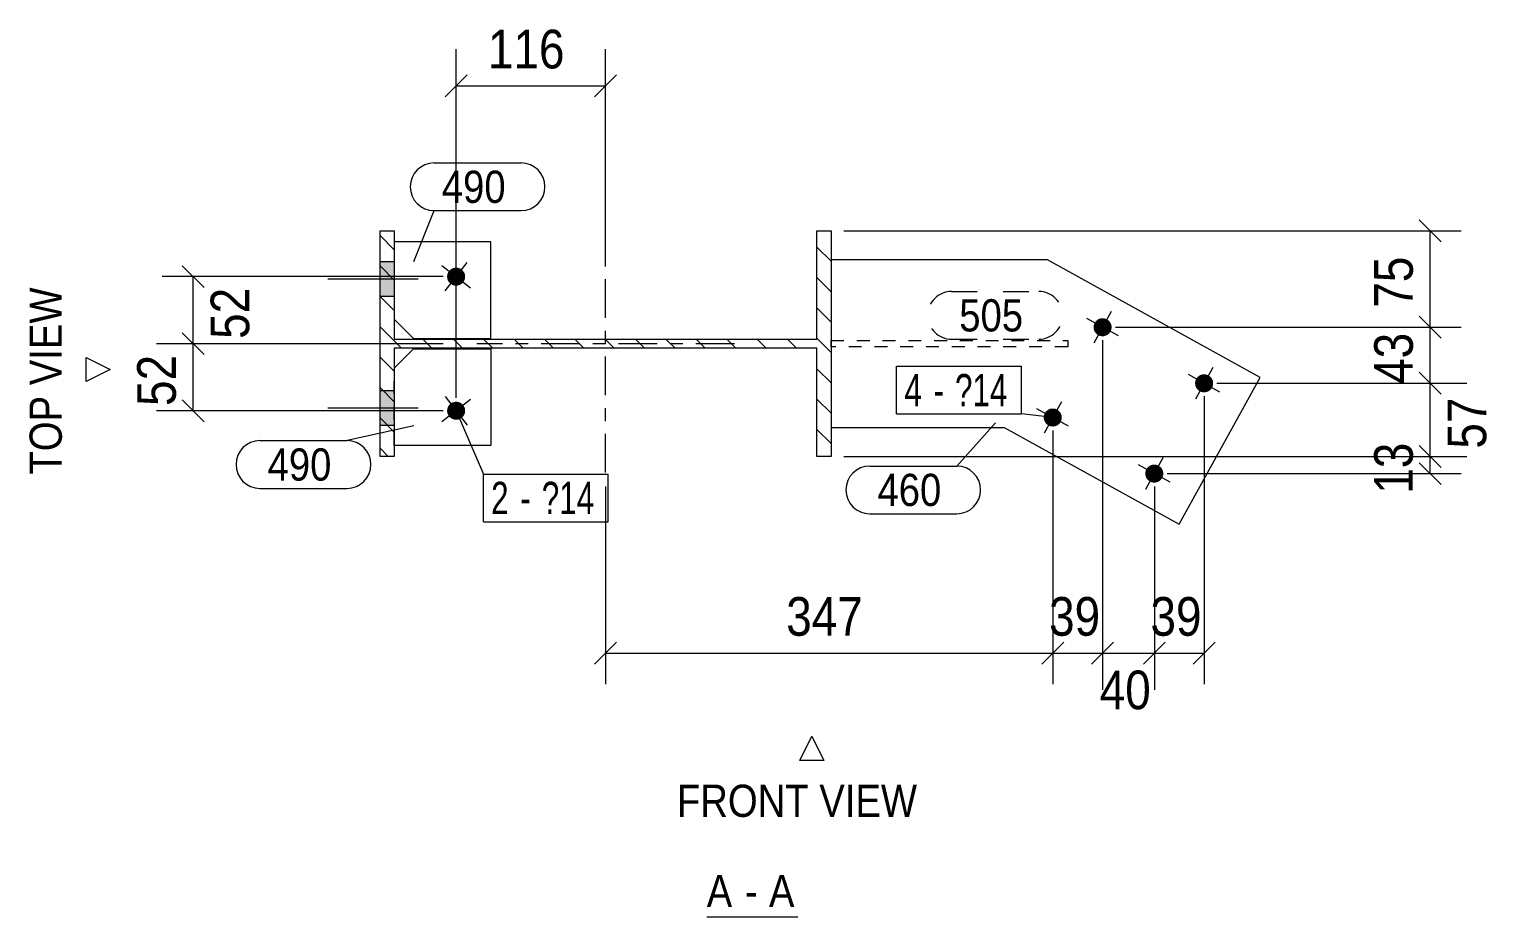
# Model space of a CAD drawing. Header units: millimetres. Extents: x 2 to 579, y 1 to 405.
# Drawn here: x 334.1 to 447.2, y 165.6 to 234.4 of the extents above; entities that cross this region are included whole.
import ezdxf

# ---------------------------------------------------------------- set-up
doc = ezdxf.new("R2010")
doc.units = ezdxf.units.MM
for name, pattern in [('XKITLINE00', [0]), ('XKITLINE01', [4, 1, -1, 1, -1]), ('XKITLINE02', [4, 2, -2]), ('XKITLINE03', [6, 3, -1, 1, -1])]:
    doc.linetypes.add(name, pattern=pattern)
for name, color, linetype, lineweight in [('Bolt', 3, 'Continuous', 0), ('BoltMark', 7, 'Continuous', 0), ('Dimensions', 7, 'Continuous', 0), ('OtherObjectType', 7, 'Continuous', 0), ('Part', 2, 'Continuous', 0), ('PartMark', 7, 'Continuous', 0)]:
    doc.layers.add(name, color=color, linetype=linetype, lineweight=lineweight)
doc.styles.add('ARIAL', font='ARIAL.TTF')
doc.styles.add('ARIAL_NARROW', font='ARIALN.TTF')

# ---------------------------------------------------------------- blocks, each defined once
blk = doc.blocks.new('*A1')
at = {"layer": 'Part', "color": 7, "linetype": 'XKITLINE00', "lineweight": 0}
for p, q in [((362.4, 217.34), (361.3, 218.44)), ((396.3, 218.8), (396.3, 218.8)), ((396.3, 218.8), (396.3, 218.8)), ((396.3, 216.44), (395.2, 217.54)), ((362.4, 214.98), (361.3, 216.08)), ((396.3, 214.08), (395.2, 215.18)), ((362.4, 212.62), (361.3, 213.72)), ((396.3, 211.73), (395.2, 212.83)), ((362.97, 209.7), (361.3, 211.37)), ((396.3, 209.37), (395.2, 210.47)), ((365.33, 209.7), (364.63, 210.4)), ((367.69, 209.7), (366.99, 210.4)), ((370.04, 209.7), (369.34, 210.4)), ((372.4, 209.7), (371.7, 210.4)), ((374.76, 209.7), (374.06, 210.4)), ((377.12, 209.7), (376.42, 210.4)), ((379.47, 209.7), (378.77, 210.4)), ((381.83, 209.7), (381.13, 210.4)), ((384.19, 209.7), (383.49, 210.4)), ((386.54, 209.7), (385.84, 210.4)), ((388.9, 209.7), (388.2, 210.4)), ((391.26, 209.7), (390.56, 210.4)), ((393.62, 209.7), (392.92, 210.4)), ((362.4, 207.91), (361.3, 209.01)), ((396.3, 207.01), (395.2, 208.11)), ((362.4, 205.55), (361.3, 206.65)), ((396.3, 204.66), (395.2, 205.76)), ((362.4, 203.2), (361.3, 204.3)), ((396.3, 202.3), (395.2, 203.4)), ((361.94, 201.3), (361.3, 201.94))]:
    blk.add_line(p, q, dxfattribs=at)
blk = doc.blocks.new('*A47')
at = {"layer": 'Bolt'}
for points in [[(362.4, 213.7), (361.3, 213.7), (361.3, 216.4), (362.4, 216.4)], [(362.4, 203.7), (361.3, 203.7), (361.3, 206.4), (362.4, 206.4)]]:
    blk.add_hatch(color=3, dxfattribs=at).paths.add_polyline_path(points, flags=17)
at = {"layer": 'Bolt', "color": 3, "linetype": 'XKITLINE00', "lineweight": 0}
for p, q in [((362.4, 216.4), (361.3, 216.4)), ((364.25, 215.05), (357.25, 215.05)), ((362.4, 213.7), (361.3, 213.7)), ((362.4, 206.4), (361.3, 206.4)), ((364.25, 205.05), (357.25, 205.05)), ((362.4, 203.7), (361.3, 203.7))]:
    blk.add_line(p, q, dxfattribs=at)
blk = doc.blocks.new('*A48')
at = {"layer": 'Bolt'}
blk.add_hatch(color=3, dxfattribs=at).paths.add_polyline_path([(366.67, 215.71), (366.7, 215.73), (366.72, 215.76), (366.75, 215.78), (366.77, 215.8), (366.8, 215.82), (366.83, 215.84), (366.86, 215.86), (366.89, 215.87), (366.92, 215.89), (366.95, 215.9), (366.98, 215.91), (367.02, 215.92), (367.05, 215.93), (367.08, 215.94), (367.12, 215.94), (367.15, 215.95), (367.18, 215.95), (367.22, 215.95), (367.25, 215.95), (367.29, 215.94), (367.32, 215.94), (367.36, 215.93), (367.39, 215.92), (367.42, 215.91), (367.45, 215.9), (367.49, 215.89), (367.52, 215.88), (367.55, 215.86), (367.58, 215.84), (367.61, 215.82), (367.63, 215.8), (367.66, 215.78), (367.68, 215.76), (367.71, 215.73), (367.73, 215.71), (367.75, 215.68), (367.77, 215.65), (367.79, 215.62), (367.81, 215.6), (367.83, 215.57), (367.84, 215.53), (367.86, 215.5), (367.87, 215.47), (367.88, 215.44), (367.89, 215.4), (367.89, 215.37), (367.9, 215.34), (367.9, 215.3), (367.9, 215.27), (367.9, 215.23), (367.9, 215.2), (367.9, 215.16), (367.89, 215.13), (367.89, 215.1), (367.88, 215.06), (367.87, 215.03), (367.86, 215), (367.84, 214.97), (367.83, 214.94), (367.81, 214.91), (367.8, 214.88), (367.78, 214.85), (367.76, 214.82), (367.73, 214.79), (367.71, 214.77), (367.69, 214.74), (367.66, 214.72), (367.63, 214.7), (367.61, 214.68), (367.58, 214.66), (367.55, 214.64), (367.52, 214.62), (367.49, 214.61), (367.46, 214.6), (367.42, 214.59), (367.39, 214.58), (367.36, 214.57), (367.32, 214.56), (367.29, 214.55), (367.26, 214.55), (367.22, 214.55), (367.19, 214.55), (367.15, 214.55), (367.12, 214.55), (367.08, 214.56), (367.05, 214.57), (367.02, 214.57), (366.98, 214.58), (366.95, 214.6), (366.92, 214.61), (366.89, 214.62), (366.86, 214.64), (366.83, 214.66), (366.8, 214.68), (366.77, 214.7), (366.75, 214.72), (366.72, 214.74), (366.7, 214.77), (366.67, 214.79), (366.65, 214.82), (366.63, 214.85), (366.61, 214.87), (366.59, 214.9), (366.58, 214.93), (366.56, 214.96), (366.55, 215), (366.54, 215.03), (366.53, 215.06), (366.52, 215.09), (366.51, 215.13), (366.51, 215.16), (366.51, 215.2), (366.5, 215.23), (366.5, 215.27), (366.5, 215.3), (366.51, 215.33), (366.51, 215.37), (366.52, 215.4), (366.53, 215.43), (366.54, 215.47), (366.55, 215.5), (366.56, 215.53), (366.58, 215.56), (366.59, 215.59), (366.61, 215.62), (366.63, 215.65), (366.65, 215.68)], flags=17)
at = {"layer": 'Bolt', "color": 3, "linetype": 'XKITLINE00', "lineweight": 0}
for p, q in [((366.1, 216.11), (368.31, 214.39)), ((366.34, 214.14), (368.06, 216.35))]:
    blk.add_line(p, q, dxfattribs=at)
blk = doc.blocks.new('*A49')
at = {"layer": 'Bolt'}
blk.add_hatch(color=3, dxfattribs=at).paths.add_polyline_path([(367.78, 205.25), (367.8, 205.22), (367.81, 205.19), (367.83, 205.16), (367.84, 205.13), (367.86, 205.1), (367.87, 205.07), (367.88, 205.03), (367.89, 205), (367.89, 204.97), (367.9, 204.93), (367.9, 204.9), (367.9, 204.87), (367.9, 204.83), (367.9, 204.8), (367.9, 204.76), (367.89, 204.73), (367.89, 204.69), (367.88, 204.66), (367.87, 204.63), (367.86, 204.6), (367.84, 204.56), (367.83, 204.53), (367.81, 204.5), (367.79, 204.47), (367.77, 204.45), (367.75, 204.42), (367.73, 204.39), (367.71, 204.37), (367.68, 204.34), (367.66, 204.32), (367.63, 204.3), (367.61, 204.28), (367.58, 204.26), (367.55, 204.24), (367.52, 204.22), (367.49, 204.21), (367.45, 204.2), (367.42, 204.18), (367.39, 204.17), (367.36, 204.17), (367.32, 204.16), (367.29, 204.15), (367.25, 204.15), (367.22, 204.15), (367.18, 204.15), (367.15, 204.15), (367.12, 204.15), (367.08, 204.16), (367.05, 204.17), (367.02, 204.18), (366.98, 204.19), (366.95, 204.2), (366.92, 204.21), (366.89, 204.22), (366.86, 204.24), (366.83, 204.26), (366.8, 204.28), (366.77, 204.3), (366.75, 204.32), (366.72, 204.34), (366.7, 204.37), (366.67, 204.39), (366.65, 204.42), (366.63, 204.45), (366.61, 204.48), (366.59, 204.51), (366.58, 204.54), (366.56, 204.57), (366.55, 204.6), (366.54, 204.63), (366.53, 204.66), (366.52, 204.7), (366.51, 204.73), (366.51, 204.76), (366.5, 204.8), (366.5, 204.83), (366.5, 204.87), (366.51, 204.9), (366.51, 204.94), (366.51, 204.97), (366.52, 205), (366.53, 205.04), (366.54, 205.07), (366.55, 205.1), (366.56, 205.13), (366.58, 205.17), (366.59, 205.2), (366.61, 205.22), (366.63, 205.25), (366.65, 205.28), (366.67, 205.31), (366.7, 205.33), (366.72, 205.36), (366.75, 205.38), (366.77, 205.4), (366.8, 205.42), (366.83, 205.44), (366.86, 205.46), (366.89, 205.48), (366.92, 205.49), (366.95, 205.5), (366.98, 205.51), (367.02, 205.52), (367.05, 205.53), (367.08, 205.54), (367.12, 205.54), (367.15, 205.55), (367.19, 205.55), (367.22, 205.55), (367.26, 205.55), (367.29, 205.54), (367.32, 205.54), (367.36, 205.53), (367.39, 205.52), (367.42, 205.51), (367.46, 205.5), (367.49, 205.49), (367.52, 205.47), (367.55, 205.46), (367.58, 205.44), (367.61, 205.42), (367.63, 205.4), (367.66, 205.38), (367.69, 205.36), (367.71, 205.33), (367.73, 205.31), (367.76, 205.28)], flags=17)
at = {"layer": 'Bolt', "color": 3, "linetype": 'XKITLINE00', "lineweight": 0}
for p, q in [((366.34, 205.95), (368.06, 203.74)), ((368.31, 205.71), (366.1, 203.99))]:
    blk.add_line(p, q, dxfattribs=at)
blk = doc.blocks.new('*A50')
at = {"layer": 'Bolt'}
for points in [[(417.01, 210.73), (416.98, 210.75), (416.95, 210.77), (416.92, 210.79), (416.9, 210.82), (416.87, 210.84), (416.85, 210.87), (416.83, 210.89), (416.81, 210.92), (416.79, 210.95), (416.77, 210.98), (416.75, 211.01), (416.74, 211.04), (416.72, 211.07), (416.71, 211.1), (416.7, 211.13), (416.69, 211.17), (416.69, 211.2), (416.68, 211.23), (416.68, 211.27), (416.67, 211.3), (416.67, 211.34), (416.67, 211.37), (416.68, 211.41), (416.68, 211.44), (416.69, 211.47), (416.7, 211.51), (416.71, 211.54), (416.72, 211.57), (416.73, 211.6), (416.74, 211.64), (416.76, 211.67), (416.78, 211.7), (416.8, 211.72), (416.82, 211.75), (416.84, 211.78), (416.86, 211.81), (416.89, 211.83), (416.91, 211.85), (416.94, 211.88), (416.96, 211.9), (416.99, 211.92), (417.02, 211.93), (417.05, 211.95), (417.08, 211.97), (417.11, 211.98), (417.15, 211.99), (417.18, 212), (417.21, 212.01), (417.25, 212.02), (417.28, 212.02), (417.31, 212.03), (417.35, 212.03), (417.38, 212.03), (417.42, 212.03), (417.45, 212.02), (417.49, 212.02), (417.52, 212.01), (417.55, 212), (417.59, 212), (417.62, 211.98), (417.65, 211.97), (417.68, 211.96), (417.71, 211.94), (417.74, 211.92), (417.77, 211.91), (417.8, 211.88), (417.82, 211.86), (417.85, 211.84), (417.87, 211.82), (417.9, 211.79), (417.92, 211.77), (417.94, 211.74), (417.96, 211.71), (417.98, 211.68), (418, 211.65), (418.01, 211.62), (418.02, 211.59), (418.04, 211.56), (418.05, 211.52), (418.05, 211.49), (418.06, 211.46), (418.07, 211.42), (418.07, 211.39), (418.07, 211.35), (418.07, 211.32), (418.07, 211.28), (418.07, 211.25), (418.06, 211.22), (418.06, 211.18), (418.05, 211.15), (418.04, 211.12), (418.03, 211.08), (418.02, 211.05), (418, 211.02), (417.99, 210.99), (417.97, 210.96), (417.95, 210.93), (417.93, 210.9), (417.91, 210.88), (417.89, 210.85), (417.86, 210.83), (417.84, 210.8), (417.81, 210.78), (417.78, 210.76), (417.75, 210.74), (417.73, 210.72), (417.69, 210.71), (417.66, 210.69), (417.63, 210.68), (417.6, 210.67), (417.57, 210.66), (417.53, 210.65), (417.5, 210.64), (417.47, 210.63), (417.43, 210.63), (417.4, 210.63), (417.36, 210.63), (417.33, 210.63), (417.3, 210.63), (417.26, 210.64), (417.23, 210.64), (417.19, 210.65), (417.16, 210.66), (417.13, 210.67), (417.1, 210.69), (417.07, 210.7), (417.04, 210.72)], [(424.88, 206.38), (424.86, 206.4), (424.83, 206.42), (424.8, 206.44), (424.78, 206.47), (424.75, 206.49), (424.73, 206.52), (424.71, 206.54), (424.68, 206.57), (424.67, 206.6), (424.65, 206.63), (424.63, 206.66), (424.62, 206.69), (424.6, 206.72), (424.59, 206.75), (424.58, 206.78), (424.57, 206.82), (424.56, 206.85), (424.56, 206.89), (424.56, 206.92), (424.55, 206.95), (424.55, 206.99), (424.55, 207.02), (424.56, 207.06), (424.56, 207.09), (424.57, 207.12), (424.58, 207.16), (424.59, 207.19), (424.6, 207.22), (424.61, 207.26), (424.62, 207.29), (424.64, 207.32), (424.66, 207.35), (424.68, 207.38), (424.7, 207.4), (424.72, 207.43), (424.74, 207.46), (424.76, 207.48), (424.79, 207.5), (424.82, 207.53), (424.84, 207.55), (424.87, 207.57), (424.9, 207.58), (424.93, 207.6), (424.96, 207.62), (424.99, 207.63), (425.03, 207.64), (425.06, 207.65), (425.09, 207.66), (425.13, 207.67), (425.16, 207.67), (425.19, 207.68), (425.23, 207.68), (425.26, 207.68), (425.3, 207.68), (425.33, 207.67), (425.36, 207.67), (425.4, 207.66), (425.43, 207.66), (425.46, 207.65), (425.5, 207.63), (425.53, 207.62), (425.56, 207.61), (425.59, 207.59), (425.62, 207.57), (425.65, 207.56), (425.68, 207.54), (425.7, 207.51), (425.73, 207.49), (425.75, 207.47), (425.78, 207.44), (425.8, 207.42), (425.82, 207.39), (425.84, 207.36), (425.86, 207.33), (425.87, 207.3), (425.89, 207.27), (425.9, 207.24), (425.91, 207.21), (425.93, 207.17), (425.93, 207.14), (425.94, 207.11), (425.95, 207.07), (425.95, 207.04), (425.95, 207), (425.95, 206.97), (425.95, 206.94), (425.95, 206.9), (425.94, 206.87), (425.94, 206.83), (425.93, 206.8), (425.92, 206.77), (425.91, 206.73), (425.9, 206.7), (425.88, 206.67), (425.87, 206.64), (425.85, 206.61), (425.83, 206.58), (425.81, 206.55), (425.79, 206.53), (425.76, 206.5), (425.74, 206.48), (425.72, 206.45), (425.69, 206.43), (425.66, 206.41), (425.63, 206.39), (425.6, 206.37), (425.57, 206.36), (425.54, 206.34), (425.51, 206.33), (425.48, 206.32), (425.45, 206.31), (425.41, 206.3), (425.38, 206.29), (425.35, 206.29), (425.31, 206.28), (425.28, 206.28), (425.24, 206.28), (425.21, 206.28), (425.17, 206.28), (425.14, 206.29), (425.11, 206.29), (425.07, 206.3), (425.04, 206.31), (425.01, 206.32), (424.98, 206.34), (424.94, 206.35), (424.91, 206.37)], [(413.14, 203.73), (413.11, 203.75), (413.08, 203.77), (413.06, 203.79), (413.03, 203.81), (413.01, 203.84), (412.98, 203.86), (412.96, 203.89), (412.94, 203.92), (412.92, 203.94), (412.9, 203.97), (412.89, 204), (412.87, 204.03), (412.86, 204.07), (412.85, 204.1), (412.83, 204.13), (412.83, 204.16), (412.82, 204.2), (412.81, 204.23), (412.81, 204.27), (412.81, 204.3), (412.81, 204.33), (412.81, 204.37), (412.81, 204.4), (412.82, 204.44), (412.82, 204.47), (412.83, 204.5), (412.84, 204.54), (412.85, 204.57), (412.86, 204.6), (412.88, 204.63), (412.89, 204.66), (412.91, 204.69), (412.93, 204.72), (412.95, 204.75), (412.97, 204.78), (413, 204.8), (413.02, 204.83), (413.04, 204.85), (413.07, 204.87), (413.1, 204.89), (413.13, 204.91), (413.16, 204.93), (413.19, 204.95), (413.22, 204.96), (413.25, 204.97), (413.28, 204.99), (413.31, 205), (413.35, 205.01), (413.38, 205.01), (413.41, 205.02), (413.45, 205.02), (413.48, 205.02), (413.52, 205.02), (413.55, 205.02), (413.59, 205.02), (413.62, 205.02), (413.65, 205.01), (413.69, 205), (413.72, 204.99), (413.75, 204.98), (413.78, 204.97), (413.82, 204.95), (413.85, 204.94), (413.88, 204.92), (413.9, 204.9), (413.93, 204.88), (413.96, 204.86), (413.98, 204.84), (414.01, 204.81), (414.03, 204.79), (414.05, 204.76), (414.08, 204.73), (414.09, 204.71), (414.11, 204.68), (414.13, 204.65), (414.14, 204.62), (414.16, 204.58), (414.17, 204.55), (414.18, 204.52), (414.19, 204.49), (414.2, 204.45), (414.2, 204.42), (414.2, 204.38), (414.21, 204.35), (414.21, 204.31), (414.21, 204.28), (414.2, 204.25), (414.2, 204.21), (414.19, 204.18), (414.18, 204.15), (414.17, 204.11), (414.16, 204.08), (414.15, 204.05), (414.14, 204.02), (414.12, 203.99), (414.1, 203.96), (414.08, 203.93), (414.06, 203.9), (414.04, 203.87), (414.02, 203.85), (414, 203.82), (413.97, 203.8), (413.94, 203.78), (413.92, 203.76), (413.89, 203.74), (413.86, 203.72), (413.83, 203.7), (413.8, 203.69), (413.77, 203.67), (413.73, 203.66), (413.7, 203.65), (413.67, 203.64), (413.63, 203.64), (413.6, 203.63), (413.57, 203.63), (413.53, 203.62), (413.5, 203.62), (413.46, 203.63), (413.43, 203.63), (413.4, 203.63), (413.36, 203.64), (413.33, 203.65), (413.3, 203.66), (413.26, 203.67), (413.23, 203.68), (413.2, 203.7), (413.17, 203.71)], [(421.02, 199.38), (420.99, 199.4), (420.96, 199.42), (420.94, 199.44), (420.91, 199.46), (420.89, 199.49), (420.86, 199.51), (420.84, 199.54), (420.82, 199.57), (420.8, 199.59), (420.78, 199.62), (420.76, 199.65), (420.75, 199.68), (420.74, 199.72), (420.72, 199.75), (420.71, 199.78), (420.71, 199.81), (420.7, 199.85), (420.69, 199.88), (420.69, 199.92), (420.69, 199.95), (420.69, 199.98), (420.69, 200.02), (420.69, 200.05), (420.7, 200.09), (420.7, 200.12), (420.71, 200.15), (420.72, 200.19), (420.73, 200.22), (420.74, 200.25), (420.76, 200.28), (420.77, 200.31), (420.79, 200.34), (420.81, 200.37), (420.83, 200.4), (420.85, 200.43), (420.87, 200.45), (420.9, 200.48), (420.92, 200.5), (420.95, 200.52), (420.98, 200.54), (421.01, 200.56), (421.03, 200.58), (421.07, 200.6), (421.1, 200.61), (421.13, 200.63), (421.16, 200.64), (421.19, 200.65), (421.23, 200.66), (421.26, 200.66), (421.29, 200.67), (421.33, 200.67), (421.36, 200.67), (421.4, 200.68), (421.43, 200.67), (421.46, 200.67), (421.5, 200.67), (421.53, 200.66), (421.57, 200.65), (421.6, 200.64), (421.63, 200.63), (421.66, 200.62), (421.69, 200.6), (421.72, 200.59), (421.75, 200.57), (421.78, 200.55), (421.81, 200.53), (421.84, 200.51), (421.86, 200.49), (421.89, 200.46), (421.91, 200.44), (421.93, 200.41), (421.95, 200.38), (421.97, 200.36), (421.99, 200.33), (422.01, 200.3), (422.02, 200.27), (422.04, 200.23), (422.05, 200.2), (422.06, 200.17), (422.07, 200.14), (422.07, 200.1), (422.08, 200.07), (422.08, 200.03), (422.09, 200), (422.09, 199.97), (422.09, 199.93), (422.08, 199.9), (422.08, 199.86), (422.07, 199.83), (422.06, 199.8), (422.05, 199.76), (422.04, 199.73), (422.03, 199.7), (422.02, 199.67), (422, 199.64), (421.98, 199.61), (421.96, 199.58), (421.94, 199.55), (421.92, 199.52), (421.9, 199.5), (421.87, 199.47), (421.85, 199.45), (421.82, 199.43), (421.8, 199.41), (421.77, 199.39), (421.74, 199.37), (421.71, 199.35), (421.68, 199.34), (421.65, 199.32), (421.61, 199.31), (421.58, 199.3), (421.55, 199.29), (421.51, 199.29), (421.48, 199.28), (421.45, 199.28), (421.41, 199.28), (421.38, 199.28), (421.34, 199.28), (421.31, 199.28), (421.27, 199.28), (421.24, 199.29), (421.21, 199.3), (421.17, 199.31), (421.14, 199.32), (421.11, 199.33), (421.08, 199.35), (421.05, 199.36)]]:
    blk.add_hatch(color=3, dxfattribs=at).paths.add_polyline_path(points, flags=17)
at = {"layer": 'Bolt', "color": 3, "linetype": 'XKITLINE00', "lineweight": 0}
for p, q in [((418.6, 210.65), (416.15, 212)), ((418.05, 212.55), (416.7, 210.1)), ((425.93, 208.2), (424.58, 205.75)), ((426.48, 206.3), (424.03, 207.66)), ((414.73, 203.65), (412.28, 205)), ((414.18, 205.55), (412.83, 203.1)), ((422.61, 199.3), (420.16, 200.65)), ((422.06, 201.2), (420.71, 198.75))]:
    blk.add_line(p, q, dxfattribs=at)
blk = doc.blocks.new('*A51')
at = {"layer": 'Part', "color": 7, "linetype": 'XKITLINE03', "lineweight": 0}
for p, q in [((378.8, 200.05), (378.8, 220.05)), ((388.8, 210.05), (368.8, 210.05))]:
    blk.add_line(p, q, dxfattribs=at)
at = {"layer": 'Part', "color": 2, "linetype": 'XKITLINE00', "lineweight": 0}
for p, q in [((361.3, 201.3), (361.3, 218.8)), ((361.3, 218.8), (362.4, 218.8)), ((362.4, 218.8), (362.4, 210.4)), ((395.2, 210.4), (395.2, 218.8)), ((395.2, 218.8), (396.3, 218.8)), ((396.3, 218.8), (396.3, 201.3)), ((362.4, 210.4), (395.2, 210.4)), ((395.2, 209.7), (362.4, 209.7)), ((362.4, 209.7), (362.4, 201.3)), ((395.2, 201.3), (395.2, 209.7)), ((362.4, 201.3), (361.3, 201.3)), ((396.3, 201.3), (395.2, 201.3))]:
    blk.add_line(p, q, dxfattribs=at)
blk = doc.blocks.new('*A52')
at = {"layer": 'Part', "color": 2, "linetype": 'XKITLINE00', "lineweight": 0}
for p, q in [((369.9, 217.95), (362.4, 217.95)), ((369.9, 210.45), (369.9, 217.95)), ((362.4, 211.95), (363.9, 210.45)), ((363.9, 210.45), (369.9, 210.45))]:
    blk.add_line(p, q, dxfattribs=at)
at = {"layer": 'Part', "color": 7, "linetype": 'XKITLINE01', "lineweight": 0}
blk.add_line((362.4, 217.95), (362.4, 211.95), dxfattribs=at)
blk = doc.blocks.new('*A53')
at = {"layer": 'Part', "color": 2, "linetype": 'XKITLINE00', "lineweight": 0}
for p, q in [((362.4, 208.15), (363.9, 209.65)), ((363.9, 209.65), (369.9, 209.65)), ((369.9, 209.65), (369.9, 202.15)), ((369.9, 202.15), (362.4, 202.15))]:
    blk.add_line(p, q, dxfattribs=at)
at = {"layer": 'Part', "color": 7, "linetype": 'XKITLINE01', "lineweight": 0}
blk.add_line((362.4, 202.15), (362.4, 208.15), dxfattribs=at)
blk = doc.blocks.new('*A54')
at = {"layer": 'Part', "color": 7, "linetype": 'XKITLINE01', "lineweight": 0}
for p, q in [((396.3, 209.8), (396.3, 210.3)), ((396.3, 210.3), (396.3, 210.3)), ((396.3, 210.3), (414.67, 210.3)), ((414.67, 209.8), (396.3, 209.8)), ((414.67, 210.3), (414.67, 209.8))]:
    blk.add_line(p, q, dxfattribs=at)
blk = doc.blocks.new('*A55')
at = {"layer": 'Part', "color": 2, "linetype": 'XKITLINE00', "lineweight": 0}
for p, q in [((413.09, 216.55), (396.3, 216.55)), ((429.61, 207.43), (413.09, 216.55)), ((423.33, 196.05), (429.61, 207.43)), ((396.3, 203.55), (409.74, 203.55)), ((409.74, 203.55), (423.33, 196.05))]:
    blk.add_line(p, q, dxfattribs=at)
at = {"layer": 'Part', "color": 7, "linetype": 'XKITLINE01', "lineweight": 0}
blk.add_line((396.3, 216.55), (396.3, 203.55), dxfattribs=at)
blk = doc.blocks.new('*A157')
at = {"layer": 'Dimensions', "color": 7, "linetype": 'XKITLINE00', "lineweight": 0}
for p, q in [((441.95, 202.15), (443.65, 200.45)), ((397.3, 201.3), (445.2, 201.3)), ((441.95, 200.82), (443.65, 199.13)), ((442.8, 199.98), (442.8, 201.3)), ((422.39, 199.98), (445.2, 199.98))]:
    blk.add_line(p, q, dxfattribs=at)
at = {"layer": 'Dimensions', "color": 3}
for p in [(442.8, 201.3), (442.8, 199.98)]:
    blk.add_point(p, dxfattribs=at)
at = {"layer": 'Dimensions', "color": 3, "style": 'ARIAL', "width": 0.85}
blk.add_text('13', height=3, rotation=90.0002, dxfattribs=at).set_placement((441.45, 198.41))
blk = doc.blocks.new('*A158')
at = {"layer": 'Dimensions', "color": 7, "linetype": 'XKITLINE00', "lineweight": 0}
for p, q in [((441.95, 207.83), (443.65, 206.13)), ((426.25, 206.98), (445.65, 206.98)), ((442.8, 201.3), (442.8, 206.98)), ((441.95, 202.15), (443.65, 200.45)), ((397.3, 201.3), (445.65, 201.3))]:
    blk.add_line(p, q, dxfattribs=at)
at = {"layer": 'Dimensions', "color": 3}
for p in [(442.8, 206.98), (442.8, 201.3)]:
    blk.add_point(p, dxfattribs=at)
at = {"layer": 'Dimensions', "color": 3, "style": 'ARIAL', "width": 0.85}
blk.add_text('57', height=3, rotation=90.0002, dxfattribs=at).set_placement((447.15, 201.91))
blk = doc.blocks.new('*A159')
at = {"layer": 'Dimensions', "color": 7, "linetype": 'XKITLINE00', "lineweight": 0}
for p, q in [((441.95, 212.18), (443.65, 210.48)), ((418.37, 211.33), (445.2, 211.33)), ((442.8, 206.98), (442.8, 211.33)), ((441.95, 207.83), (443.65, 206.13)), ((426.25, 206.98), (445.2, 206.98))]:
    blk.add_line(p, q, dxfattribs=at)
at = {"layer": 'Dimensions', "color": 3}
for p in [(442.8, 211.33), (442.8, 206.98)]:
    blk.add_point(p, dxfattribs=at)
at = {"layer": 'Dimensions', "color": 3, "style": 'ARIAL', "width": 0.85}
blk.add_text('43', height=3, rotation=90.0002, dxfattribs=at).set_placement((441.45, 206.93))
blk = doc.blocks.new('*A160')
at = {"layer": 'Dimensions', "color": 7, "linetype": 'XKITLINE00', "lineweight": 0}
for p, q in [((441.95, 219.65), (443.65, 217.95)), ((397.3, 218.8), (445.2, 218.8)), ((442.8, 211.33), (442.8, 218.8)), ((441.95, 212.18), (443.65, 210.48)), ((418.37, 211.33), (445.2, 211.33))]:
    blk.add_line(p, q, dxfattribs=at)
at = {"layer": 'Dimensions', "color": 3}
for p in [(442.8, 218.8), (442.8, 211.33)]:
    blk.add_point(p, dxfattribs=at)
at = {"layer": 'Dimensions', "color": 3, "style": 'ARIAL', "width": 0.85}
blk.add_text('75', height=3, rotation=90.0002, dxfattribs=at).set_placement((441.45, 212.84))
blk = doc.blocks.new('*A161')
at = {"layer": 'Dimensions', "color": 7, "linetype": 'XKITLINE00', "lineweight": 0}
for p, q in [((413.51, 203.32), (413.51, 183.65)), ((378.8, 198.98), (378.8, 183.65)), ((379.65, 186.9), (377.95, 185.2)), ((414.36, 186.9), (412.66, 185.2)), ((378.8, 186.05), (413.51, 186.05))]:
    blk.add_line(p, q, dxfattribs=at)
at = {"layer": 'Dimensions', "color": 3}
for p in [(378.8, 186.05), (413.51, 186.05)]:
    blk.add_point(p, dxfattribs=at)
at = {"layer": 'Dimensions', "color": 3, "style": 'ARIAL', "width": 0.85}
blk.add_text('347', height=3, dxfattribs=at).set_placement((392.82, 187.4))
blk = doc.blocks.new('*A162')
at = {"layer": 'Dimensions', "color": 7, "linetype": 'XKITLINE00', "lineweight": 0}
for p, q in [((417.37, 210.33), (417.37, 183.65)), ((413.51, 203.32), (413.51, 183.65)), ((414.36, 186.9), (412.66, 185.2)), ((418.22, 186.9), (416.52, 185.2)), ((413.51, 186.05), (417.37, 186.05))]:
    blk.add_line(p, q, dxfattribs=at)
at = {"layer": 'Dimensions', "color": 3}
for p in [(413.51, 186.05), (417.37, 186.05)]:
    blk.add_point(p, dxfattribs=at)
at = {"layer": 'Dimensions', "color": 3, "style": 'ARIAL', "width": 0.85}
blk.add_text('39', height=3, dxfattribs=at).set_placement((413.22, 187.4))
blk = doc.blocks.new('*A163')
at = {"layer": 'Dimensions', "color": 7, "linetype": 'XKITLINE00', "lineweight": 0}
for p, q in [((417.37, 210.33), (417.37, 183.2)), ((421.39, 198.98), (421.39, 183.2)), ((418.22, 186.9), (416.52, 185.2)), ((422.24, 186.9), (420.54, 185.2)), ((417.37, 186.05), (421.39, 186.05))]:
    blk.add_line(p, q, dxfattribs=at)
at = {"layer": 'Dimensions', "color": 3}
for p in [(417.37, 186.05), (421.39, 186.05)]:
    blk.add_point(p, dxfattribs=at)
at = {"layer": 'Dimensions', "color": 3, "style": 'ARIAL', "width": 0.85}
blk.add_text('40', height=3, dxfattribs=at).set_placement((417.15, 181.7))
blk = doc.blocks.new('*A164')
at = {"layer": 'Dimensions', "color": 7, "linetype": 'XKITLINE00', "lineweight": 0}
for p, q in [((425.25, 205.98), (425.25, 183.65)), ((421.39, 198.98), (421.39, 183.65)), ((422.24, 186.9), (420.54, 185.2)), ((426.1, 186.9), (424.4, 185.2)), ((421.39, 186.05), (425.25, 186.05))]:
    blk.add_line(p, q, dxfattribs=at)
at = {"layer": 'Dimensions', "color": 3}
for p in [(421.39, 186.05), (425.25, 186.05)]:
    blk.add_point(p, dxfattribs=at)
at = {"layer": 'Dimensions', "color": 3, "style": 'ARIAL', "width": 0.85}
blk.add_text('39', height=3, dxfattribs=at).set_placement((421.09, 187.4))
blk = doc.blocks.new('*A165')
at = {"layer": 'Dimensions', "color": 7, "linetype": 'XKITLINE00', "lineweight": 0}
for p, q in [((367.2, 205.85), (367.2, 232.9)), ((378.8, 216.25), (378.8, 232.9)), ((368.05, 230.9), (366.35, 229.2)), ((379.65, 230.9), (377.95, 229.2)), ((367.2, 230.05), (378.8, 230.05))]:
    blk.add_line(p, q, dxfattribs=at)
at = {"layer": 'Dimensions', "color": 3}
for p in [(367.2, 230.05), (378.8, 230.05)]:
    blk.add_point(p, dxfattribs=at)
at = {"layer": 'Dimensions', "color": 3, "style": 'ARIAL', "width": 0.85}
blk.add_text('116', height=3, dxfattribs=at).set_placement((369.67, 231.4))
blk = doc.blocks.new('*A166')
at = {"layer": 'Dimensions', "color": 7, "linetype": 'XKITLINE00', "lineweight": 0}
for p, q in [((345.95, 210.9), (347.65, 209.2)), ((366.2, 210.05), (343.95, 210.05)), ((346.8, 204.85), (346.8, 210.05)), ((366.2, 204.85), (343.95, 204.85)), ((345.95, 205.7), (347.65, 204))]:
    blk.add_line(p, q, dxfattribs=at)
at = {"layer": 'Dimensions', "color": 3}
for p in [(346.8, 210.05), (346.8, 204.85)]:
    blk.add_point(p, dxfattribs=at)
at = {"layer": 'Dimensions', "color": 3, "style": 'ARIAL', "width": 0.85}
blk.add_text('52', height=3, rotation=90.0002, dxfattribs=at).set_placement((345.45, 205.22))
blk = doc.blocks.new('*A167')
at = {"layer": 'Dimensions', "color": 7, "linetype": 'XKITLINE00', "lineweight": 0}
for p, q in [((345.95, 216.1), (347.65, 214.4)), ((366.2, 215.25), (344.4, 215.25)), ((346.8, 210.05), (346.8, 215.25)), ((345.95, 210.9), (347.65, 209.2)), ((366.2, 210.05), (344.4, 210.05))]:
    blk.add_line(p, q, dxfattribs=at)
at = {"layer": 'Dimensions', "color": 3}
for p in [(346.8, 215.25), (346.8, 210.05)]:
    blk.add_point(p, dxfattribs=at)
at = {"layer": 'Dimensions', "color": 3, "style": 'ARIAL', "width": 0.85}
blk.add_text('52', height=3, rotation=90.0002, dxfattribs=at).set_placement((351.15, 210.42))
blk = doc.blocks.new('*A168')
at = {"layer": 'BoltMark', "color": 7, "linetype": 'XKITLINE00', "lineweight": 0}
for p, q in [((367.2, 204.85), (369.32, 199.94)), ((369.32, 199.94), (379.01, 199.94)), ((369.32, 196.24), (369.32, 199.94)), ((379.01, 196.24), (379.01, 199.94)), ((369.32, 196.24), (379.01, 196.24))]:
    blk.add_line(p, q, dxfattribs=at)
at = {"layer": 'BoltMark', "color": 3, "style": 'ARIAL_NARROW', "width": 0.85}
for s, p in [('2', (369.92, 196.84)), ('?14', (373.85, 196.84)), ('-', (372.19, 196.84))]:
    blk.add_text(s, height=2.5, dxfattribs=at).set_placement(p)
blk = doc.blocks.new('*A169')
at = {"layer": 'BoltMark', "color": 7, "linetype": 'XKITLINE00', "lineweight": 0}
for p, q in [((401.39, 208.3), (411.08, 208.3)), ((401.39, 204.6), (401.39, 208.3)), ((411.08, 204.6), (411.08, 208.3)), ((401.39, 204.6), (411.08, 204.6)), ((413.51, 204.32), (411.08, 204.6))]:
    blk.add_line(p, q, dxfattribs=at)
at = {"layer": 'BoltMark', "color": 3, "style": 'ARIAL_NARROW', "width": 0.85}
for s, p in [('4', (401.99, 205.2)), ('?14', (405.92, 205.2)), ('-', (404.26, 205.2))]:
    blk.add_text(s, height=2.5, dxfattribs=at).set_placement(p)
blk = doc.blocks.new('*A170')
at = {"layer": 'PartMark', "color": 7, "linetype": 'XKITLINE00', "lineweight": 0}
for p, q in [((409.06, 203.9), (406.06, 200.56)), ((399.3, 200.56), (406.06, 200.56)), ((399.3, 196.86), (406.06, 196.86))]:
    blk.add_line(p, q, dxfattribs=at)
for centre, start, end in [((399.3, 198.71), 90, 270), ((406.06, 198.71), 270, 90)]:
    blk.add_arc(centre, 1.85, start, end, dxfattribs=at)
at = {"layer": 'PartMark', "color": 3, "style": 'ARIAL', "width": 0.85}
blk.add_text('460', height=2.5, dxfattribs=at).set_placement((399.9, 197.46))
blk = doc.blocks.new('*A171')
at = {"layer": 'PartMark', "color": 7, "linetype": 'XKITLINE02', "lineweight": 0}
for p, q in [((405.65, 214.1), (412.42, 214.1)), ((405.65, 210.4), (412.42, 210.4))]:
    blk.add_line(p, q, dxfattribs=at)
for centre, start, end in [((405.65, 212.25), 90, 270), ((412.42, 212.25), 270, 90)]:
    blk.add_arc(centre, 1.85, start, end, dxfattribs=at)
at = {"layer": 'PartMark', "color": 3, "style": 'ARIAL', "width": 0.85}
blk.add_text('505', height=2.5, dxfattribs=at).set_placement((406.25, 211))
blk = doc.blocks.new('*A172')
at = {"layer": 'PartMark', "color": 7, "linetype": 'XKITLINE00', "lineweight": 0}
for p, q in [((363.93, 203.68), (358.74, 202.53)), ((351.97, 202.53), (358.74, 202.53)), ((351.97, 198.83), (358.74, 198.83))]:
    blk.add_line(p, q, dxfattribs=at)
for centre, start, end in [((351.97, 200.68), 90, 270), ((358.74, 200.68), 270, 90)]:
    blk.add_arc(centre, 1.85, start, end, dxfattribs=at)
at = {"layer": 'PartMark', "color": 3, "style": 'ARIAL', "width": 0.85}
blk.add_text('490', height=2.5, dxfattribs=at).set_placement((352.57, 199.43))
blk = doc.blocks.new('*A173')
at = {"layer": 'PartMark', "color": 7, "linetype": 'XKITLINE00', "lineweight": 0}
for p, q in [((365.49, 224.07), (372.25, 224.07)), ((363.93, 216.42), (365.49, 220.37)), ((365.49, 220.37), (372.25, 220.37))]:
    blk.add_line(p, q, dxfattribs=at)
for centre, start, end in [((365.49, 222.22), 90, 270), ((372.25, 222.22), 270, 90)]:
    blk.add_arc(centre, 1.85, start, end, dxfattribs=at)
at = {"layer": 'PartMark', "color": 3, "style": 'ARIAL', "width": 0.85}
blk.add_text('490', height=2.5, dxfattribs=at).set_placement((366.09, 220.97))
blk = doc.blocks.new('*A174')
at = {"layer": 'OtherObjectType', "color": 7, "linetype": 'XKITLINE00', "lineweight": 0}
for p, q in [((338.48, 207.11), (338.48, 208.99)), ((338.48, 208.99), (340.35, 208.05)), ((340.35, 208.05), (338.48, 207.11)), ((340.35, 208.05), (340.35, 208.05)), ((393.87, 177.72), (394.8, 179.6)), ((394.8, 179.6), (395.74, 177.72)), ((394.8, 179.6), (394.8, 179.6)), ((395.74, 177.72), (393.87, 177.72)), ((386.65, 165.6), (393.71, 165.6))]:
    blk.add_line(p, q, dxfattribs=at)
at = {"layer": 'OtherObjectType', "color": 7, "style": 'ARIAL', "width": 0.85}
blk.add_text('TOP VIEW', height=2.5, rotation=90, dxfattribs=at).set_placement((336.6, 199.9))
for s, p in [('FRONT VIEW', (384.34, 173.35)), ('A', (386.65, 166.35)), ('A', (391.48, 166.35)), ('-', (389.62, 166.35))]:
    blk.add_text(s, height=2.5, dxfattribs=at).set_placement(p)

msp = doc.modelspace()

# ---------------------------------------------------------------- block references
at = {"lineweight": 0}
for name in ['*A165', '*A173', '*A51', '*A160', '*A1', '*A52', '*A167', '*A47', '*A48', '*A55', '*A171', '*A50', '*A159', '*A166', '*A53', '*A54', '*A162', '*A163', '*A169', '*A158', '*A49', '*A164', '*A168', '*A172', '*A170', '*A161', '*A157']:
    msp.add_blockref(name, (0, 0), dxfattribs=at)
at = {"layer": 'OtherObjectType', "lineweight": 0}
msp.add_blockref('*A174', (0, 0), dxfattribs=at)

doc.saveas('drawing.dxf')
